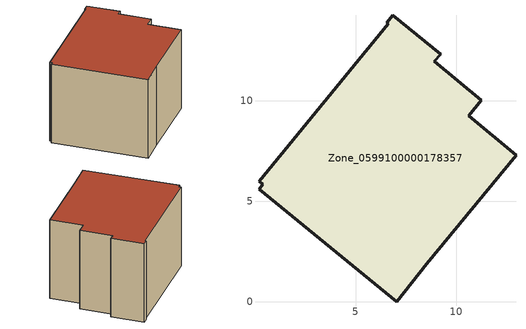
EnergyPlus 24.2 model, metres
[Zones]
Zone_0599100000178357
 floor ground (C_G): 12.98,7.31 8.54,1.9 7.05,0 0.19,5.61 0.37,5.84 0.19,6 6.62,13.85 6.55,13.9 6.85,14.28 9.23,12.32 8.9,11.97 11.26,10.04 10.63,9.27 z0
 wall outside (C_F): 11.26,10.04 8.9,11.97 9.23,12.32 6.85,14.28 6.55,13.9 6.62,13.85 0.19,6 0.37,5.84 0.19,5.61 7.05,0 8.54,1.9 12.98,7.31 10.63,9.27 11.26,10.04 z0:7.82
 roof outside (C_R): 0.19,5.61 7.05,0 8.54,1.9 12.98,7.31 10.63,9.27 11.26,10.04 8.9,11.97 9.23,12.32 6.85,14.28 6.55,13.9 6.62,13.85 0.19,6 0.37,5.84 z7.82
[BUILDING]
Pand.0599100000178357: North Axis=0; Terrain=City; Loads Convergence Tolerance Value=0.04; Temperature Convergence Tolerance Value=0.4; Solar Distribution=FullExterior; Maximum Number of Warmup Days=25; Minimum Number of Warmup Days=1
[Site:Location]
Rotterdam.The.Hague.AP_ZH_NLD Design_Conditions: Latitude=51.96; Longitude=4.45; Time Zone=1; Elevation=-4.5
[SITE:GROUNDTEMPERATURE:BUILDINGSURFACE]
18, 18, 18, 18, 18, 18, 18, 18, 18, 18, 18, 18
[MATERIAL] Thermal Absorptance=0.9; Solar Absorptance=0.7; Visible Absorptance=0.7
Name | Roughness | Thickness | Conductivity | Density | Specific Heat
G.TC.1946-1964 | MediumSmooth | 0.15 | 1 | 540 | 1210
F.TC.1946-1964 | Rough | 0.3 | 0.857143 | 1920 | 840
R.TC.1946-1964 | MediumRough | 0.2 | 0.235294 | 1500 | 1000
[CONSTRUCTION]
C_G: G.TC.1946-1964
C_F: F.TC.1946-1964
C_R: R.TC.1946-1964
[ZONE]
Zone_0599100000178357: Type=1; Multiplier=1; Ceiling Height=Autocalculate; Volume=Autocalculate; Floor Area=autocalculate; Part of Total Floor Area=Yes
[ZONEINFILTRATION:DESIGNFLOWRATE]
Infil_Zone_0599100000178357: Zone or ZoneList or Space or SpaceList=Zone_0599100000178357; Schedule=AlwaysOn; Design Flow Rate Calculation Method=Flow/Area; Flow Rate per Floor Area=0.003; Constant Term Coefficient=1; Temperature Term Coefficient=0; Velocity Term Coefficient=0; Velocity Squared Term Coefficient=0
[HVACTEMPLATE:ZONE:IDEALLOADSAIRSYSTEM]
Zone_0599100000178357: Maximum Heating Supply Air Temperature=50; Minimum Cooling Supply Air Temperature=13; Maximum Heating Supply Air Humidity Ratio=0.0156; Minimum Cooling Supply Air Humidity Ratio=0.0077; Heating Limit=NoLimit; Cooling Limit=NoLimit; Dehumidification Control Type=ConstantSensibleHeatRatio; Cooling Sensible Heat Ratio=0.7; Dehumidification Setpoint=60; Humidification Control Type=None; Humidification Setpoint=30; Outdoor Air Method=None; Outdoor Air Flow Rate per Person=0.00944; Outdoor Air Flow Rate per Zone Floor Area=0; Outdoor Air Flow Rate per Zone=0; Demand Controlled Ventilation Type=None; Outdoor Air Economizer Type=NoEconomizer; Heat Recovery Type=None; Sensible Heat Recovery Effectiveness=0.7; Latent Heat Recovery Effectiveness=0.65
[ZONECONTROL:THERMOSTAT]
ThermostatControl_Zone_0599100000178357: Zone or ZoneList=Zone_0599100000178357; Control Type Schedule=DualSetpointControlType; Control 1=Thermostat_Zone_0599100000178357; Temperature Difference Between Cutout And Setpoint=0
[THERMOSTATSETPOINT:DUALSETPOINT]
Thermostat_Zone_0599100000178357: Heating Setpoint Temperature Schedule=HeatingSetpoint_Zone_0599100000178357; Cooling Setpoint Temperature Schedule=CoolingSetpoint_Zone_0599100000178357
[SCHEDULE:COMPACT]
HeatingSetpoint_Zone_0599100000178357: Through: 12/31, For: AllDays, Until: 24:00, 21
CoolingSetpoint_Zone_0599100000178357: Through: 12/31, For: AllDays, Until: 24:00, 24
DualSetpointControlType: Through: 12/31, For: AllDays, Until: 24:00, 4
AlwaysOn: Through: 12/31, For: AllDays, Until: 24:00, 1
